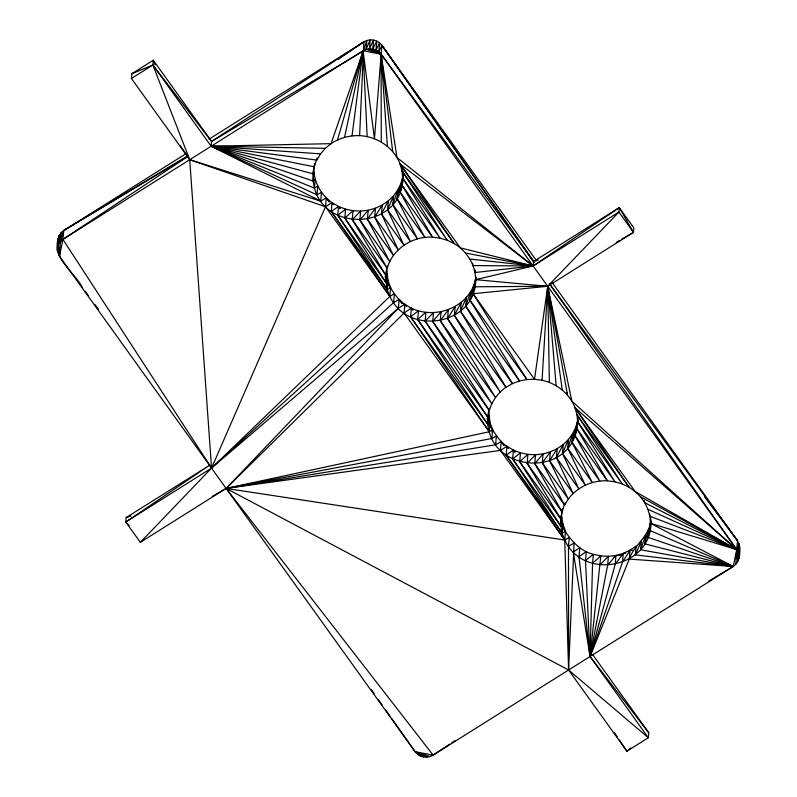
<?xml version="1.0" encoding="UTF-8"?>
<svg xmlns="http://www.w3.org/2000/svg" width="797" height="797" viewBox="0 0 797 797"><rect width="100%" height="100%" fill="white"/><g stroke="black" fill="none" stroke-linecap="round" stroke-linejoin="round"><path stroke-width="1.2" d="M313.38 170.528C306.725 235.125 408.961 236.081 402.784 170.757M313.57 168.306L313.769 166.095C312.992 180.421 320.354 194.448 332.02 202.637L331.223 211.514L389.843 296.374C408.413 337.729 478.569 324.299 475.62 277.207M488.471 411.969C478.479 474.464 577.875 482.783 577.646 419.342M487.585 422.569C493.811 430.689 498.005 440.552 506.922 446.3L506.125 455.177L564.744 540.037C584.44 583.245 656.947 566.089 650.551 517.173M58.061 243.832C57.573 238.761 59.117 233.282 63.72 230.522L185.88 153.731M212.241 496.451L226.119 488.412L568.6 669.988L626.9 751.212L648.34 737.733L590.039 656.519L592.569 563.23L593.366 554.353C578.732 550.597 569.197 538.493 561.915 526.12M475.61 279.667L533.133 265.969L533.522 261.536L619.279 207.628L633.854 227.932L633.466 232.375L547.708 286.272L475.61 279.667C475.52 264.873 466.803 250.975 454.141 243.563L400.124 164.062C393.848 147.545 377.071 136.436 359.616 135.639L363.87 41.862C369.639 38.256 377.858 39.74 381.873 45.27L536.471 260.639M82.32 287.348C74.011 271.588 51.905 258.587 58.271 238.253L57.284 250.308L59.496 256.285L415.127 751.73C419.142 757.26 427.361 758.744 433.13 755.138L733.28 566.478C740.861 560.909 741.389 548.575 737.504 540.715L552.431 282.885M57.484 247.14L61.19 232.614L59.496 256.285L57.484 247.14L59.337 235.245L58.54 244.131L59.496 256.285L62.923 239.399L63.72 230.522L188.182 155.554M549.571 283.842L737.504 540.715L736.717 549.591L738.729 558.747L738.231 552.451L736.717 549.591L635.179 491.53L629.042 487.216L575.026 407.725C569.636 393.678 556.665 383.377 542.07 380.269L547.708 286.272L618.89 212.072L619.279 207.628L533.133 265.969L474.942 272.534L474.763 270.103M735.81 564.386L736.717 549.591L739.028 543.574L738.231 552.451L739.716 546.692L738.919 555.569L736.717 549.591L549.532 283.871M57.284 250.308L58.081 241.431L58.54 243.513M129.114 525.542L125.787 522.015L209.89 465.059L126.175 517.572L125.787 522.015L140.362 542.319L211.544 468.108L189.726 159.699L131.425 78.475L131.844 73.722L153.283 60.243L211.584 141.458L211.165 146.22L320.693 201.133L326.292 197.865L329.231 201.81M359.616 135.639C349.534 135.281 339.432 138.02 331.034 143.649L211.165 146.22L313.101 181.019L313.888 172.142L313.082 173.856L211.165 146.22L152.865 65.005L153.283 60.243L155.086 64.866M314.646 163.485L313.082 173.856M131.844 73.722L152.865 65.005L211.584 141.458L366.102 49.334L366.889 40.458L331.034 143.649L325.325 148.332L211.165 146.22L314.407 188.082L315.204 179.205L313.101 181.019M317.067 157.866L314.347 166.812L211.165 146.22L316.967 194.857L321.49 192.256L320.693 201.133L189.726 159.699L180.082 145.363M316.967 194.857L317.754 185.98L314.407 188.082M125.787 522.015L211.544 468.108L325.495 206.742L326.292 197.865L329.181 201.89M737.863 559.534L737.663 561.755L736.717 549.591L381.086 54.156L369.409 48.727L370.207 39.85L366.102 49.334L381.086 54.156L533.522 261.536L538.244 259.952M621.72 239.17L633.466 232.375L618.89 212.072L533.133 265.969L396.966 157.517L381.086 54.156L372.787 48.946L373.584 40.069L369.409 48.727L366.102 49.334M392.682 151.55L381.086 54.156L376.005 49.982L376.792 41.095L372.787 48.946L369.409 48.727M386.445 269.834C385.23 278.801 385.868 288.125 389.843 296.374L211.544 468.108L62.923 239.399L188.082 156.312M131.425 78.475L152.865 65.005L189.726 159.699L325.495 206.742L332.02 202.637L338.516 206.443L345.589 209.163L344.792 218.049L385.957 275.383L387.422 266.118M402.096 303.368L394.366 293.774L389.843 296.374L390.63 287.498L388.079 280.733L386.754 270.083M472.641 263.219L473 265.59L533.133 265.969L400.124 164.062L402.067 171.006L454.141 243.563L447.336 240.286L440.044 238.134L432.492 237.167L402.106 185.273L402.923 175.928M542.07 380.269L534.518 379.292L526.907 379.541L473.079 293.714L475.769 277.924C470.609 309.206 429.364 322.655 404.896 304.165L398.37 308.26L211.544 468.108L393.569 302.661L394.366 293.774L387.013 282.467M475.799 277.456L474.982 286.8L547.708 286.272L534.518 379.292L473.079 293.714L473.876 284.838L469.961 300.21L519.465 380.986L526.907 379.541L469.961 300.21L470.758 291.333L465.717 306.108L512.411 383.606L519.465 380.986L465.717 306.108L466.504 297.231L460.457 311.238L505.936 387.302C495.983 394.236 489.129 405.384 487.983 417.518L417.668 319.567L418.465 310.691L410.594 316.847L489.308 431.745L492.656 429.633L490.105 422.868L488.78 412.218M474.942 272.534L475.142 270.313M474.982 286.8L475.849 276.948M487.216 418.843L490.105 422.868L488.003 424.671L417.668 319.567L425.917 312.255L425.12 321.141L489.248 410.475L489.448 408.253M140.362 542.319L226.119 488.412L489.308 431.745L490.105 422.868L487.166 418.883M449.737 744.139L433.13 755.138L226.119 488.412L491.869 438.509L492.656 429.633L492.058 432.044M406.38 306.138L399.167 299.383L398.37 308.26L226.119 488.412L495.595 444.786L496.392 435.909L491.869 438.509M561.158 515.709C560.122 523.978 561.188 532.466 564.744 540.037L568.6 669.988L648.34 737.733L648.778 732.792L592.639 654.586M412.906 309.943L411.391 307.971L404.099 313.042L226.119 488.412L500.396 450.395L506.922 446.3L513.417 450.096L520.491 452.826L519.694 461.702L560.859 519.036L562.423 508.665M561.656 511.355L561.666 517.323L562.981 524.386L565.531 531.161L562.184 533.263L512.62 458.982L520.491 452.826L527.943 454.39L527.146 463.266L562.124 511.993L564.834 503.046M565.531 531.161L564.744 540.037L226.119 488.412M708.772 581.083L733.28 566.478L736.717 549.591L575.026 407.725L576.968 414.669L629.042 487.216L622.238 483.948L614.945 481.786L607.394 480.82L577.008 428.935L577.925 418.475M568.47 546.314L574.069 543.046L568.6 669.988L568.47 546.314L569.267 537.437L564.744 540.037L500.396 450.395L501.193 441.518L495.595 444.786M649.665 513.756L650.501 523.33L733.28 566.478L635.358 554.891L636.155 546.015L630.038 550.219L629.251 559.105L733.28 566.478L647.981 537.367L650.671 521.577C648.848 537.019 633.944 545.009 629.251 559.105L590.039 656.519L579.001 556.695L579.798 547.818L573.272 551.923L590.039 656.519L648.778 732.792M632.519 550.239L630.038 550.219L622.457 562.274L590.039 656.519L585.496 560.5L586.293 551.624L579.001 556.695M630.038 550.219L623.254 553.397L615.971 555.429L615.184 564.306L590.039 656.519L600.818 555.917L593.366 554.353L585.496 560.5M590.039 656.519L607.633 565.163L608.42 556.276L620.873 555.15M622.457 562.274L623.254 553.397L625.705 553.307M650.701 521.108L649.884 530.463L733.28 566.478L640.619 549.771L641.406 540.884L635.358 554.891M733.28 566.478L644.863 543.873L645.66 534.996L640.619 549.771M647.981 537.367L648.778 528.491L644.863 543.873M649.884 530.463L650.75 520.61M738.919 555.569L739.516 549.86L738.46 552.869L738.729 558.747M352.005 135.879L363.073 50.739L381.086 54.156L387.402 146.339M344.563 137.333L363.073 50.739L62.923 239.399L58.54 244.131M337.51 139.943L363.073 50.739L374.46 138.758L381.873 45.27L534.548 262.552M60.403 241.491L63.72 230.522L188.022 156.212M387.222 268.34C392.503 248.833 412.687 236.002 432.492 237.167L400.204 192.187L401.001 183.31L402.893 176.396L400.204 192.187L424.881 237.406L397.085 198.682L397.882 189.806L401.001 183.31L397.085 198.682L417.439 238.851L392.841 204.58L393.628 195.703L397.882 189.806L392.841 204.58L410.385 241.471L387.581 209.711L388.378 200.834L393.628 195.703L387.581 209.711L403.91 245.167L381.474 213.915L382.271 205.038L388.378 200.834L381.474 213.915L398.201 249.859L374.68 217.093L375.477 208.206L382.271 205.038L374.68 217.093L393.439 255.389L367.407 219.125L368.204 210.249L375.477 208.206L367.407 219.125L389.743 261.605L359.855 219.972L360.652 211.095L368.204 210.249L359.855 219.972L387.222 268.34L352.244 219.613L353.041 210.737L345.589 209.163L337.719 215.32L387.282 289.61L390.63 287.498M372.787 48.946L376.005 49.982L379.621 42.879L378.834 51.755L381.086 54.156L381.265 142.035M320.563 153.861L316.867 160.087L211.165 146.22L320.563 153.861L325.325 148.332M564.645 505.268C572.286 489.388 590.009 479.933 607.394 480.82L575.105 435.849L575.902 426.973L577.795 420.059L575.105 435.849L599.782 481.069L571.987 442.345L572.784 433.468L575.902 426.973L571.987 442.345L592.34 482.514L567.743 448.243L568.53 439.366L572.784 433.468L567.743 448.243L585.287 485.124L562.483 453.373L563.28 444.487L568.53 439.366L562.483 453.373L578.811 488.83L556.376 457.578L557.163 448.701L563.28 444.487L556.376 457.578L573.103 493.512L549.581 460.746L550.378 451.869L557.163 448.701L549.581 460.746L568.341 499.042L542.309 462.788L543.096 453.911L550.378 451.869L542.309 462.788L564.645 505.268L534.757 463.635L535.554 454.758L543.096 453.911L534.757 463.635L562.124 511.993M615.184 564.306L623.254 553.397M607.633 565.163L615.971 555.429L614.118 557.093M600.021 564.794L608.42 556.276L600.818 555.917L592.569 563.23M630.706 748.004L626.9 751.212L619.319 739.925M338.217 59.317L363.87 41.862L209.053 139.166M451.809 742.764L454.918 740.702M211.584 141.458L363.87 41.862M393.569 302.661L399.167 299.383L402.067 303.428M616.39 242.268L619.588 240.415M126.175 517.572L130.897 515.988M473.079 293.714L547.708 286.272L571.867 401.18L736.717 549.591L650.501 523.33M469.841 259.045L533.133 265.969L460.277 247.867L400.124 164.062M465.558 253.077L533.133 265.969M433.13 755.138L415.127 751.73L391.457 718.127M430.111 756.542L415.127 751.73L420.208 755.905M640.459 496.74L644.743 502.698L647.901 509.253L736.717 549.591L640.459 496.74L635.179 491.53L575.026 407.725M426.793 757.15L415.127 751.73L423.416 756.931M376.005 49.982L378.834 51.755L381.873 45.27L533.522 261.536M340.07 208.376L338.516 206.443L331.223 211.514L387.282 289.61L388.079 280.733L385.2 276.728M514.972 452.038L513.417 450.096L506.125 455.177L562.184 533.263L562.981 524.386L561.536 522.384L562.981 524.386L560.879 526.199L512.62 458.982L513.417 450.096L514.852 452.108M508.416 448.243L506.922 446.3L508.356 448.293M704.658 496.939L737.504 540.715M385.13 276.788L388.079 280.733L385.977 282.536L337.719 215.32L338.516 206.443L339.95 208.445M504.132 445.463L501.193 441.518L504.083 445.553M85.269 291.353L88.218 295.358M94.843 304.374L98.529 309.385M402.067 171.006L402.734 178.149L447.336 240.286L402.067 171.006L401.798 167.36M577.636 421.802L622.238 483.948L576.968 414.669L577.636 421.802L614.945 481.786L577.008 428.935M402.106 185.273L440.044 238.134L402.734 178.149M412.836 309.983L411.391 307.971L410.594 316.847L488.003 424.671L488.79 415.795L487.983 417.518L425.12 321.141L433.528 312.623L432.731 321.5L489.248 410.475M406.34 306.178L404.896 304.165L404.099 313.042L489.308 431.745M325.495 206.742L389.843 296.374M371.382 689.624L374.251 693.699M378.555 699.806L382.132 704.897M385.718 709.988L390.022 716.095M614.497 732.752L617.257 736.856M619.279 207.628L633.466 232.375M566.836 392.861L567.584 395.212L547.708 286.272L549.362 382.421M647.901 509.253L649.844 516.197L736.717 549.591L644.743 502.698L644.205 500.416M562.303 390.002L547.708 286.272L556.167 385.698M363.073 50.739L367.168 136.606M386.764 273.66L385.977 282.536L344.792 218.049L353.041 210.737L360.652 211.095L352.244 219.613L385.957 275.383L386.764 273.66M441.08 311.776L440.283 320.653L491.769 403.74L432.731 321.5L441.08 311.776M448.352 309.734L447.555 318.611L495.465 397.524L440.283 320.653L448.352 309.734M455.147 306.566L454.35 315.443L500.227 391.985L447.555 318.611L455.147 306.566M461.254 302.362L460.457 311.238L512.411 383.606L505.936 387.302L454.35 315.443L461.254 302.362M561.666 517.323L560.879 526.199L519.694 461.702L527.943 454.39L535.554 454.758L527.146 463.266L560.859 519.036L561.666 517.323M333.515 204.58L332.02 202.637L333.455 204.64"/></g></svg>
